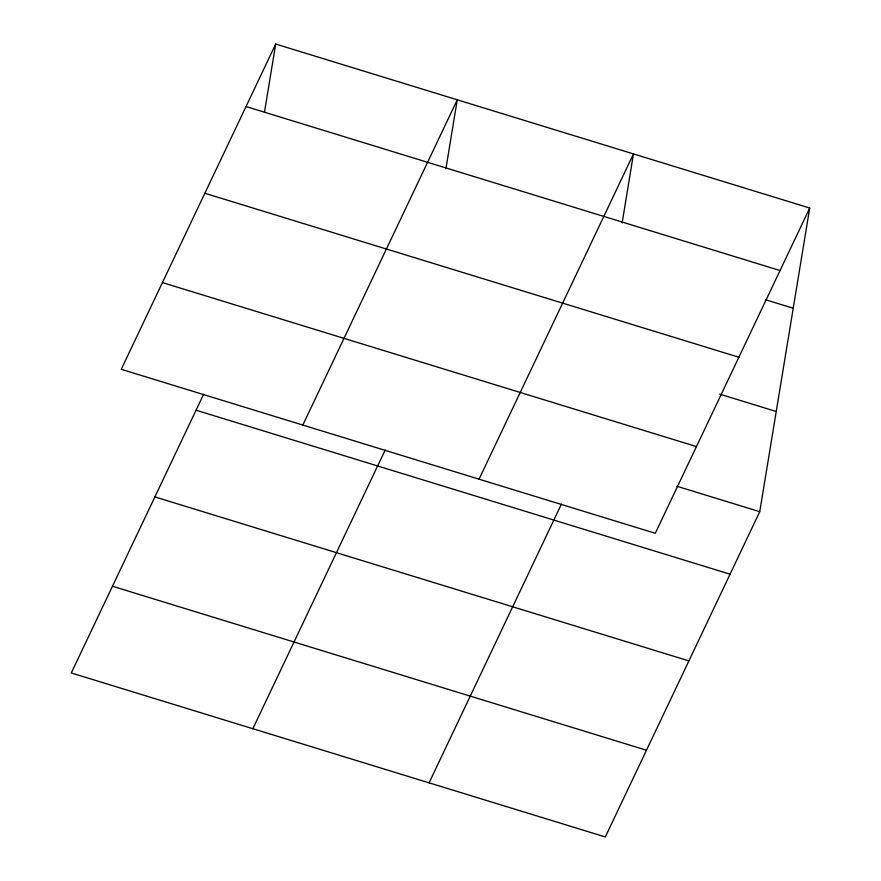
<?xml version="1.0" encoding="UTF-8"?>
<svg xmlns="http://www.w3.org/2000/svg" width="881" height="881" viewBox="0 0 881 881"><rect width="100%" height="100%" fill="white"/><g stroke="black" fill="none" stroke-linecap="round" stroke-linejoin="round"><path stroke-width="1.32" d="M264.553 111.755L275.698 44.05L809.716 208.037L759.741 511.696L605.302 836.95L71.284 672.963L203.621 394.281M445.896 168.866L457.261 99.806L302.822 425.06M622.129 222.981L633.483 153.922L479.044 479.176M275.698 44.05L121.259 369.304L655.277 533.291L809.716 208.037M252.847 728.719L385.184 450.037M429.08 782.835L561.406 504.141M246.019 106.546L780.037 270.533M765.611 299.76L793.23 308.24M204.844 193.258L738.862 357.245M719.689 394.126L776.238 411.493M162.423 282.592L696.442 446.579M676.894 486.257L759.741 511.696M196.056 410.205L730.074 574.192M154.88 496.917L688.898 660.904M112.46 586.25L646.478 750.238"/></g></svg>
